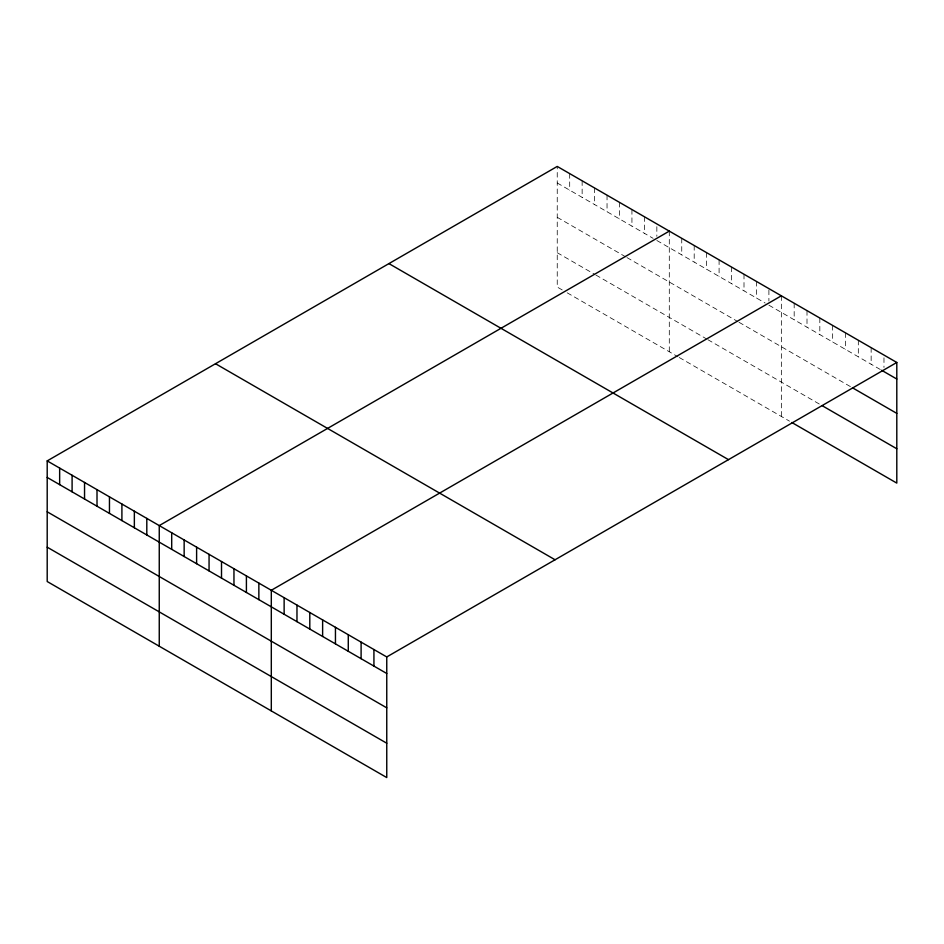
<?xml version="1.0" encoding="UTF-8"?>
<svg xmlns="http://www.w3.org/2000/svg" width="944" height="944" viewBox="0 0 944 944"><rect width="100%" height="100%" fill="white"/><g stroke="black" fill="none" stroke-linecap="round" stroke-linejoin="round"><path stroke-width="0.71" stroke-dasharray="4.72 3.54" d="M557.243 182.983L653.106 238.336M656.847 240.496L765.159 303.036M768.9 305.183L880.469 369.6M557.243 217.332L625.719 256.862M626.958 257.582L737.771 321.562M739.022 322.282L851.323 387.123M557.243 252.721L594.59 274.279M595.841 274.999L706.643 338.979M707.894 339.698L819.829 404.327M562.223 289.938L557.243 287.059L557.243 166.427M567.202 292.817L678.004 356.785M679.255 357.505L789.514 421.166M883.973 357.823L883.973 367.487M871.147 347.663L871.147 364.219M858.32 340.253L858.32 356.808M845.494 332.843L845.494 349.41M832.655 325.444L832.655 341.999M819.829 318.034L819.829 334.589M807.002 310.623L807.002 327.19M794.175 303.225L794.175 319.78M781.349 295.814L781.349 416.446M768.9 290.009L768.9 301.042M756.451 281.442L756.451 297.997M744.002 274.256L744.002 290.811M731.553 267.058L731.553 283.625M719.092 259.871L719.092 276.439M706.643 252.685L706.643 269.241M694.194 245.499L694.194 262.054M681.745 238.313L681.745 254.868M669.296 231.127L669.296 351.758M656.847 226.69L656.847 236.354M644.398 216.742L644.398 233.31M631.937 209.556L631.937 226.112M619.488 202.37L619.488 218.925M607.039 195.184L607.039 211.739M594.59 187.998L594.59 204.553M582.141 180.8L582.141 197.367M569.692 173.613L569.692 190.181"/><path stroke-width="1.42" d="M896.8 362.472L386.757 656.941L386.757 777.573L47.2 581.528L47.2 460.896L557.243 166.427L896.8 362.472L896.8 483.104L791.851 422.511M669.296 231.127L159.253 525.596L159.253 646.227M781.349 295.814L271.306 590.283L271.306 710.915M881.637 370.272L896.8 379.028M852.491 387.795L896.8 413.378M822.165 405.672L896.8 448.766M388.928 263.6L728.485 459.645M215.515 363.723L555.072 559.768M47.2 460.896L386.757 656.941M47.2 477.452L386.757 673.497M47.2 511.801L386.757 707.847M47.2 547.19L386.757 743.223M373.93 649.531L373.93 666.098M361.104 642.132L361.104 658.688M348.277 634.722L348.277 651.277M335.45 627.312L335.45 643.879M322.624 619.913L322.624 636.468M309.797 612.503L309.797 629.058M296.971 605.092L296.971 621.659M284.132 597.694L284.132 614.249M258.857 583.097L258.857 599.652M246.408 575.911L246.408 592.466M233.959 568.725L233.959 585.28M221.51 561.527L221.51 578.094M209.061 554.34L209.061 570.908M196.612 547.154L196.612 563.71M184.151 539.968L184.151 556.523M171.702 532.782L171.702 549.337M146.804 518.398L146.804 534.965M134.355 511.211L134.355 527.779M121.906 504.025L121.906 520.581M109.457 496.839L109.457 513.394M97.008 489.653L97.008 506.208M84.547 482.455L84.547 499.022M72.098 475.269L72.098 491.836M59.649 468.082L59.649 484.65"/></g></svg>
